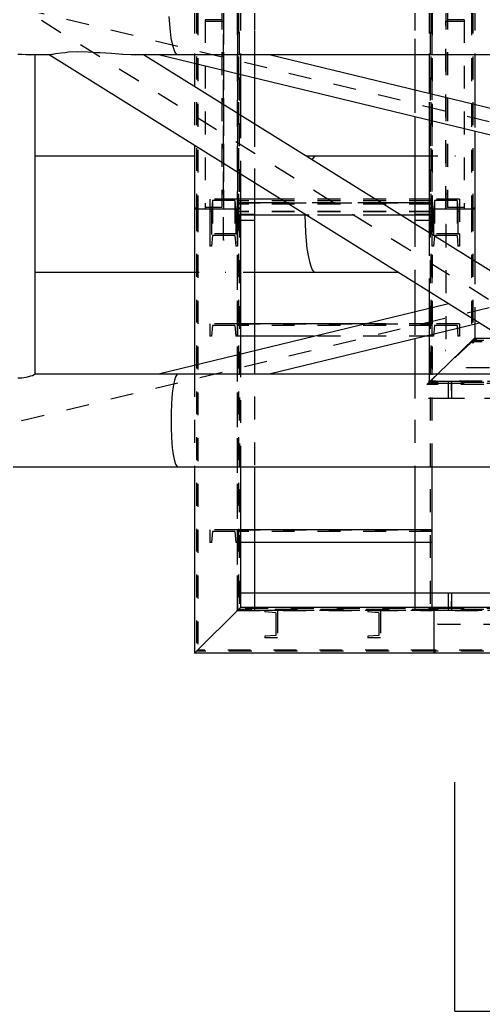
# Model space of a CAD drawing. Header units: millimetres. Extents: x 149919 to 150445, y 136651 to 136866.
# Drawn here: x 150231.21 to 150233.233, y 136689.496 to 136693.825 of the extents above; entities that cross this region are included whole.
import ezdxf

# ---------------------------------------------------------------- set-up
doc = ezdxf.new("R2010")
doc.units = ezdxf.units.MM
doc.header["$LTSCALE"] = 0.25
for name, pattern in [('CENTER', [50.8, 31.75, -6.35, 6.35, -6.35]), ('XKITLINE00', [0]), ('XKITLINE02', [4, 2, -2]), ('XKITLINE03', [6, 3, -1, 1, -1])]:
    doc.linetypes.add(name, pattern=pattern)

# ---------------------------------------------------------------- blocks, each defined once
blk = doc.blocks.new('çatıı')
at = {"color": 116, "linetype": 'XKITLINE02', "true_color": 0x136734}
for p, q in [((9034.61, 5900.27), (9034.61, 4257.56)), ((9035.46, 5900.09), (9035.46, 4257.75)), ((9118.76, 5900.09), (9118.76, 4257.75)), ((9119.61, 5900.27), (9119.61, 4257.56)), ((9015.93, 5889.26), (9015.93, 4290.38)), ((9016.78, 5889.26), (9016.78, 4263.02)), ((9017.31, 5888.53), (9017.31, 4262.57)), ((9034.55, 5888.53), (9034.54, 4262.57)), ((9035.08, 5889.26), (9035.08, 4263.02)), ((9118.31, 5889.26), (9118.31, 4301.37)), ((9119.16, 5889.26), (9119.16, 4263.02)), ((9119.69, 5888.53), (9119.69, 4262.57)), ((9136.93, 5888.53), (9136.92, 4262.57)), ((9137.46, 5889.26), (9137.46, 4263.02)), ((9112.11, 5857.04), (9112.11, 4260.27)), ((9042.11, 5840.34), (9042.11, 4260.16)), ((9015.93, 4370.57), (9015.93, 4326.16)), ((9035.93, 4370.57), (9035.93, 4321.32)), ((9042.11, 4370.57), (9042.11, 4319.82)), ((9112.11, 4370.57), (9112.11, 4329.97)), ((9118.31, 4370.57), (9118.31, 4329.97)), ((9138.31, 4370.57), (9138.31, 4329.97)), ((9027.83, 4351.08), (9027.83, 4345.21)), ((9027.83, 4351.08), (9027.83, 4263.31)), ((9028.63, 4351.08), (9028.63, 4344.56)), ((9028.63, 4351.08), (9028.63, 4262.65)), ((9125.61, 4351.08), (9125.61, 4262.65)), ((9126.41, 4351.08), (9126.41, 4263.31)), ((9027.83, 4345.21), (9020.63, 4345.21)), ((9020.63, 4345.21), (9020.63, 4343.33)), ((9020.63, 4345.21), (9020.63, 4262.65)), ((9028.63, 4344.56), (9020.63, 4344.56)), ((9133.61, 4344.56), (9125.61, 4344.56)), ((9133.61, 4345.21), (9126.41, 4345.21)), ((9133.61, 4345.21), (9133.61, 4262.65)), ((9133.61, 4345.21), (9133.61, 4263.31)), ((9112.11, 4314.59), (9112.11, 4302.87)), ((9138.31, 4308.25), (9138.31, 4263.02)), ((9035.93, 4303.63), (9035.93, 4263.02)), ((9042.11, 4299.78), (9042.11, 4274.05)), ((9028.63, 4269.17), (9027.83, 4269.17)), ((9126.41, 4269.17), (9125.61, 4269.17)), ((9126.41, 4269.17), (9126.41, 4263.31)), ((9022.63, 4267.01), (9022.63, 4261.56)), ((9034.63, 4267.01), (9022.63, 4267.01)), ((9023.69, 4266.31), (9023.31, 4261.56)), ((9033.57, 4266.31), (9023.69, 4266.31)), ((9023.69, 4266.31), (9023.69, 4251.12)), ((9033.57, 4266.31), (9033.95, 4261.56)), ((9033.57, 4266.31), (9033.57, 4251.12)), ((9034.63, 4267.01), (9034.63, 4259.93)), ((9042.11, 4267.01), (9034.63, 4267.01)), ((9034.63, 4267.01), (9034.63, 4261.56)), ((9119.61, 4266.17), (9034.63, 4266.17)), ((9042.11, 4265.38), (9034.63, 4265.38)), ((9119.61, 4264.83), (9034.63, 4264.83)), ((9119.61, 4267.01), (9053.41, 4267.01)), ((9097.26, 4265.38), (9056.02, 4265.38)), ((9119.61, 4265.38), (9112.11, 4265.38)), ((9119.61, 4267.01), (9119.61, 4259.93)), ((9119.61, 4267.01), (9119.61, 4251.81)), ((9119.61, 4267.01), (9119.61, 4261.56)), ((9131.61, 4267.01), (9119.61, 4267.01)), ((9120.67, 4266.31), (9120.29, 4261.56)), ((9120.67, 4266.31), (9120.67, 4251.12)), ((9130.55, 4266.31), (9120.67, 4266.31)), ((9130.55, 4266.31), (9130.55, 4251.12)), ((9130.55, 4266.31), (9130.93, 4261.56)), ((9131.61, 4267.01), (9131.61, 4246.37)), ((9131.61, 4267.01), (9131.61, 4251.81)), ((9016.78, 4263.02), (9015.93, 4263.02)), ((9016.78, 4263.02), (9015.93, 4263.02)), ((9015.93, 4263.02), (9015.93, 4262.51)), ((9017.31, 4262.57), (9016.78, 4263.02)), ((9017.31, 4262.57), (9016.78, 4263.02)), ((9016.78, 4263.02), (9016.78, 4069.52)), ((9034.54, 4262.57), (9017.31, 4262.57)), ((9034.55, 4262.57), (9017.31, 4262.57)), ((9017.31, 4262.57), (9017.31, 4070.06)), ((9027.83, 4263.31), (9020.63, 4263.31)), ((9028.63, 4262.65), (9020.63, 4262.65)), ((9022.63, 4262.57), (9022.63, 4251.81)), ((9023.31, 4261.56), (9022.63, 4261.56)), ((9022.63, 4261.56), (9022.63, 4246.37)), ((9023.31, 4261.56), (9023.31, 4246.37)), ((9034.63, 4261.56), (9033.95, 4261.56)), ((9033.95, 4261.56), (9033.95, 4246.37)), ((9035.08, 4263.02), (9034.54, 4262.57)), ((9035.08, 4263.02), (9034.55, 4262.57)), ((9034.55, 4262.57), (9034.55, 4087.29)), ((9042.11, 4260.27), (9034.61, 4260.27)), ((9034.63, 4262.67), (9034.63, 4251.81)), ((9119.61, 4261.56), (9034.63, 4261.56)), ((9034.63, 4261.56), (9034.63, 4246.37)), ((9119.61, 4261.47), (9034.63, 4261.47)), ((9034.63, 4260.27), (9034.63, 4087.37)), ((9035.93, 4260.27), (9034.63, 4260.27)), ((9119.61, 4260.02), (9034.63, 4260.02)), ((9042.13, 4259.93), (9034.63, 4259.93)), ((9035.93, 4263.02), (9035.08, 4263.02)), ((9035.93, 4263.02), (9035.08, 4263.02)), ((9035.08, 4263.02), (9035.08, 4087.82)), ((9042.11, 4260.16), (9035.46, 4260.09)), ((9035.48, 4260.27), (9035.48, 4087.37)), ((9035.93, 4263.02), (9035.93, 4262.51)), ((9042.11, 4260.27), (9042.11, 4257.56)), ((9105.99, 4259.93), (9064.75, 4259.93)), ((9119.61, 4260.27), (9112.11, 4260.27)), ((9112.11, 4260.27), (9112.11, 4257.56)), ((9119.61, 4260.27), (9112.11, 4260.27)), ((9118.76, 4260.27), (9112.11, 4260.27)), ((9118.76, 4260.27), (9112.11, 4260.27)), ((9118.76, 4260.09), (9112.11, 4260.16)), ((9119.61, 4259.93), (9112.11, 4259.93)), ((9119.16, 4263.02), (9118.31, 4263.02)), ((9119.16, 4263.02), (9118.31, 4263.02)), ((9118.31, 4263.02), (9118.31, 4262.51)), ((9118.76, 4260.27), (9118.76, 4087.37)), ((9119.69, 4262.57), (9119.16, 4263.02)), ((9119.69, 4262.57), (9119.16, 4263.02)), ((9119.16, 4263.02), (9119.16, 4186.83)), ((9119.61, 4261.56), (9119.61, 4246.37)), ((9120.29, 4261.56), (9119.61, 4261.56)), ((9119.61, 4260.27), (9119.61, 4149.97)), ((9136.92, 4262.57), (9119.69, 4262.57)), ((9136.92, 4262.57), (9119.69, 4262.57)), ((9119.69, 4262.57), (9119.69, 4188.28)), ((9120.29, 4261.56), (9120.29, 4246.37)), ((9133.61, 4262.65), (9125.61, 4262.65)), ((9133.61, 4263.31), (9126.41, 4263.31)), ((9130.93, 4261.56), (9130.93, 4246.37)), ((9131.61, 4261.56), (9130.93, 4261.56)), ((9137.46, 4263.02), (9136.92, 4262.57)), ((9137.46, 4263.02), (9136.92, 4262.57)), ((9136.92, 4262.57), (9136.92, 4204.52)), ((9138.31, 4263.02), (9137.46, 4263.02)), ((9138.31, 4263.02), (9137.46, 4263.02)), ((9137.46, 4263.02), (9137.46, 4204.07)), ((9138.31, 4263.02), (9138.31, 4262.51)), ((9042.11, 4257.56), (9034.61, 4257.56)), ((9042.11, 4257.68), (9035.46, 4257.75)), ((9118.76, 4257.75), (9112.11, 4257.68)), ((9112.11, 4257.68), (9112.11, 4257.56)), ((9119.61, 4257.56), (9112.11, 4257.56)), ((9112.11, 4256.11), (9112.11, 4230.39)), ((9022.63, 4251.81), (9022.63, 4246.37)), ((9034.63, 4251.81), (9022.63, 4251.81)), ((9034.63, 4251.81), (9034.63, 4246.37)), ((9118.31, 4252.25), (9118.31, 4226.53)), ((9119.61, 4251.81), (9119.61, 4246.37)), ((9131.61, 4251.81), (9119.61, 4251.81)), ((9131.61, 4251.81), (9131.61, 4246.37)), ((9023.69, 4251.12), (9023.31, 4246.37)), ((9033.57, 4251.12), (9023.69, 4251.12)), ((9033.57, 4251.12), (9033.95, 4246.37)), ((9120.67, 4251.12), (9120.29, 4246.37)), ((9130.55, 4251.12), (9120.67, 4251.12)), ((9130.55, 4251.12), (9130.93, 4246.37)), ((9023.31, 4246.37), (9022.63, 4246.37)), ((9034.63, 4246.37), (9033.95, 4246.37)), ((9120.29, 4246.37), (9119.61, 4246.37)), ((9131.61, 4246.37), (9130.93, 4246.37)), ((9138.31, 4239.77), (9138.31, 4204.87)), ((9138.31, 4239.77), (9138.31, 4212.3)), ((9112.11, 4217.68), (9112.11, 4205.96)), ((9118.31, 4219.18), (9118.31, 4207.46)), ((9022.63, 4212.55), (9022.63, 4207.05)), ((9034.63, 4212.55), (9022.63, 4212.55)), ((9034.63, 4212.55), (9022.63, 4212.55)), ((9034.63, 4212.55), (9034.63, 4207.05)), ((9034.63, 4212.55), (9034.63, 4207.05)), ((9042.13, 4212.55), (9034.63, 4212.55)), ((9119.61, 4212.55), (9090.95, 4212.55)), ((9119.61, 4212.55), (9119.61, 4207.05)), ((9131.61, 4212.55), (9119.61, 4212.55)), ((9119.61, 4212.55), (9119.61, 4212.55)), ((9119.61, 4212.55), (9119.61, 4207.05)), ((9131.61, 4212.55), (9119.61, 4212.55)), ((9119.61, 4212.55), (9119.61, 4207.05)), ((9131.61, 4212.55), (9131.61, 4207.05)), ((9131.61, 4212.55), (9131.61, 4212.55)), ((9131.61, 4212.55), (9131.61, 4207.05)), ((9023.69, 4211.85), (9023.31, 4207.05)), ((9033.57, 4211.85), (9023.69, 4211.85)), ((9033.57, 4211.85), (9023.69, 4211.85)), ((9033.57, 4211.85), (9033.95, 4207.05)), ((9119.61, 4211.85), (9034.63, 4211.85)), ((9118.31, 4209.3), (9118.31, 4207.46)), ((9120.67, 4211.85), (9120.29, 4207.05)), ((9120.67, 4211.85), (9120.29, 4207.05)), ((9130.55, 4211.85), (9120.67, 4211.85)), ((9120.67, 4211.85), (9120.67, 4211.85)), ((9130.55, 4211.85), (9120.67, 4211.85)), ((9130.55, 4211.85), (9130.93, 4207.05)), ((9130.55, 4211.85), (9130.55, 4211.85)), ((9130.55, 4211.85), (9130.93, 4207.05)), ((9023.31, 4207.05), (9022.63, 4207.05)), ((9023.31, 4207.05), (9022.63, 4207.05)), ((9034.63, 4207.05), (9033.95, 4207.05)), ((9034.63, 4207.05), (9033.95, 4207.05)), ((9042.13, 4207.05), (9034.63, 4207.05)), ((9119.61, 4207.05), (9068.23, 4207.05)), ((9138.31, 4205.94), (9118.31, 4187.1)), ((9136.74, 4204.69), (9118.85, 4187.46)), ((9120.29, 4207.05), (9119.61, 4207.05)), ((9119.61, 4207.05), (9119.61, 4207.05)), ((9120.29, 4207.05), (9119.61, 4207.05)), ((9136.92, 4204.52), (9119.69, 4188.28)), ((9120.29, 4207.05), (9120.29, 4207.05)), ((9131.61, 4207.05), (9130.93, 4207.05)), ((9130.93, 4207.05), (9130.93, 4207.05)), ((9131.61, 4207.05), (9130.93, 4207.05)), ((9131.61, 4207.05), (9131.61, 4207.05)), ((9138.29, 4205.22), (9136.74, 4204.69)), ((10481.46, 4204.69), (9136.74, 4204.69)), ((9137.46, 4204.07), (9136.92, 4204.52)), ((9138.31, 4204.87), (9137.46, 4204.07)), ((9139.17, 4206.07), (9138.29, 4205.22)), ((10482.26, 4205.22), (9138.29, 4205.22)), ((9138.31, 4206.07), (9138.31, 4205.94)), ((9042.13, 4200.73), (9042.13, 4149.97)), ((9035.93, 4199.23), (9035.93, 4194.95)), ((9035.93, 4199.23), (9035.93, 4149.97)), ((9015.93, 4194.39), (9015.93, 4190.27)), ((9015.93, 4190.57), (9015.93, 4149.97)), ((9112.11, 4190.57), (9112.11, 4149.97)), ((9128.13, 4187.37), (9112.11, 4187.37)), ((9112.11, 4187.37), (9112.11, 4179.87)), ((9112.11, 4187.37), (9112.11, 4179.87)), ((9128.03, 4186.52), (9112.11, 4186.52)), ((9112.11, 4186.52), (9112.11, 4179.87)), ((9112.11, 4186.52), (9112.11, 4179.87)), ((9121.96, 4190.57), (9117.29, 4186.07)), ((9118.31, 4190.57), (9118.31, 4186.03)), ((9118.31, 4187.1), (9118.31, 4186.03)), ((9119.16, 4186.83), (9118.31, 4186.03)), ((9119.29, 4186.92), (9118.41, 4186.07)), ((9118.85, 4187.46), (9119.29, 4186.92)), ((10481.46, 4187.46), (9118.85, 4187.46)), ((9119.69, 4188.28), (9119.16, 4186.83)), ((10482.26, 4186.92), (9119.29, 4186.92)), ((10493.82, 4187.37), (9126.63, 4187.37)), ((10481.36, 4187.37), (9126.63, 4187.37)), ((9126.63, 4187.37), (9126.63, 4179.87)), ((9126.63, 4187.37), (9126.63, 4179.87)), ((9126.73, 4186.52), (9126.7, 4179.87)), ((9126.73, 4186.52), (9126.7, 4179.87)), ((10493.61, 4186.52), (9126.73, 4186.52)), ((9128.03, 4186.52), (9128.07, 4179.87)), ((9128.03, 4186.52), (9128.07, 4179.87)), ((9128.13, 4187.37), (9128.13, 4179.87)), ((9128.13, 4187.37), (9128.13, 4179.87)), ((10482.26, 4186.07), (9117.29, 4186.07)), ((9128.13, 4179.87), (9112.11, 4179.87)), ((10493.82, 4179.87), (9126.63, 4179.87)), ((10452.49, 4179.87), (9126.63, 4179.87)), ((9126.7, 4179.87), (9126.63, 4179.87)), ((9128.13, 4179.87), (9128.07, 4179.87)), ((9022.63, 4122.55), (9022.63, 4117.05)), ((9034.63, 4122.55), (9022.63, 4122.55)), ((9034.63, 4122.55), (9022.63, 4122.55)), ((9023.69, 4121.85), (9023.31, 4117.05)), ((9033.57, 4121.85), (9023.69, 4121.85)), ((9033.57, 4121.85), (9023.69, 4121.85)), ((9033.57, 4121.85), (9033.95, 4117.05)), ((9034.63, 4122.55), (9034.63, 4117.05)), ((9034.63, 4122.55), (9034.63, 4117.05)), ((9042.13, 4122.55), (9034.63, 4122.55)), ((9119.61, 4121.85), (9034.63, 4121.85)), ((9119.61, 4122.55), (9112.11, 4122.55)), ((9119.61, 4122.55), (9119.61, 4117.05)), ((9023.31, 4117.05), (9022.63, 4117.05)), ((9023.31, 4117.05), (9022.63, 4117.05)), ((9034.63, 4117.05), (9033.95, 4117.05)), ((9034.63, 4117.05), (9033.95, 4117.05)), ((9042.13, 4117.05), (9034.63, 4117.05)), ((9119.61, 4117.05), (9112.11, 4117.05)), ((9034.63, 4094.87), (9034.63, 4087.37)), ((9034.63, 4094.87), (9034.63, 4087.37)), ((9128.13, 4094.87), (9034.63, 4094.87)), ((9126.69, 4094.87), (9126.63, 4094.87)), ((9126.69, 4094.87), (9126.73, 4088.22)), ((9126.69, 4094.87), (9126.73, 4088.22)), ((9128.07, 4094.87), (9128.03, 4088.22)), ((9128.07, 4094.87), (9128.03, 4088.22)), ((9128.13, 4094.87), (9128.07, 4094.87)), ((9128.13, 4094.87), (9128.13, 4087.37)), ((9128.13, 4094.87), (9128.13, 4087.37)), ((9035.93, 4088.67), (9034.55, 4087.29)), ((9035.93, 4088.67), (9034.55, 4087.29)), ((9120.42, 4087.29), (9034.55, 4087.29)), ((9034.63, 4088.22), (9034.63, 4088.22)), ((9128.03, 4088.22), (9034.63, 4088.22)), ((9042.13, 4087.37), (9034.63, 4087.37)), ((9034.63, 4087.37), (9034.63, 4087.37)), ((9128.13, 4087.37), (9034.63, 4087.37)), ((9120.92, 4087.82), (9035.08, 4087.82)), ((9042.13, 4088.67), (9042.13, 4087.37)), ((9046.64, 4087.37), (9046.64, 4086.69)), ((9052.14, 4087.37), (9046.64, 4087.37)), ((9046.64, 4087.37), (9046.64, 4086.69)), ((9051.44, 4086.31), (9046.64, 4086.69)), ((9052.14, 4087.37), (9052.14, 4075.37)), ((9052.14, 4087.37), (9052.14, 4075.37)), ((9091.64, 4087.37), (9091.64, 4086.69)), ((9097.14, 4087.37), (9091.64, 4087.37)), ((9091.64, 4087.37), (9091.64, 4086.69)), ((9096.44, 4086.31), (9091.64, 4086.69)), ((9097.14, 4087.37), (9097.14, 4075.37)), ((9097.14, 4087.37), (9097.14, 4075.37)), ((9112.11, 4088.67), (9112.11, 4087.37)), ((9119.61, 4087.37), (9112.11, 4087.37)), ((9119.61, 4087.37), (9112.11, 4087.37)), ((9118.76, 4087.37), (9112.11, 4087.37)), ((9119.61, 4088.67), (9119.61, 4087.37)), ((9120.92, 4088.67), (9120.36, 4088.67)), ((9120.92, 4087.82), (9120.42, 4087.29)), ((9120.92, 4087.82), (9120.42, 4087.29)), ((9120.42, 4087.29), (9120.42, 4070.06)), ((10481.46, 4087.29), (9120.42, 4087.29)), ((9120.42, 4087.29), (9120.42, 4070.06)), ((9120.92, 4088.67), (9120.92, 4087.82)), ((9120.92, 4088.67), (9120.92, 4087.82)), ((10482.26, 4087.82), (9120.92, 4087.82)), ((9126.63, 4088.67), (9126.63, 4087.37)), ((9126.63, 4088.67), (9126.63, 4087.37)), ((10493.82, 4087.37), (9126.63, 4087.37)), ((10493.61, 4088.22), (9126.73, 4088.22)), ((9051.44, 4086.31), (9051.44, 4076.44)), ((9051.44, 4086.31), (9051.44, 4076.44)), ((9096.44, 4086.31), (9096.44, 4076.44)), ((9096.44, 4086.31), (9096.44, 4076.44)), ((9051.44, 4076.44), (9046.64, 4076.05)), ((9046.64, 4076.05), (9046.64, 4075.37)), ((9046.64, 4076.05), (9046.64, 4075.37)), ((9052.14, 4075.37), (9046.64, 4075.37)), ((9096.44, 4076.44), (9091.64, 4076.05)), ((9091.64, 4076.05), (9091.64, 4075.37)), ((9091.64, 4076.05), (9091.64, 4075.37)), ((9097.14, 4075.37), (9091.64, 4075.37)), ((9120.92, 4069.52), (9016.78, 4069.52)), ((9120.42, 4070.06), (9017.31, 4070.06)), ((9120.42, 4070.06), (9120.92, 4069.52)), ((10481.46, 4070.06), (9120.42, 4070.06)), ((9120.42, 4070.06), (9120.92, 4069.52)), ((9120.92, 4069.52), (9120.92, 4068.67)), ((10482.26, 4069.52), (9120.92, 4069.52)), ((9120.92, 4069.52), (9120.92, 4068.67)), ((9120.92, 4068.67), (9120.36, 4068.67))]:
    blk.add_line(p, q, dxfattribs=at)
at = {"color": 1, "linetype": 'XKITLINE03'}
for p, q in [((9034.61, 4260.27), (9034.61, 5900.27)), ((9119.61, 5900.27), (9119.61, 4260.27)), ((9028.63, 4249.09), (9028.63, 5892.62)), ((9028.63, 4344.56), (9028.63, 4262.65)), ((9125.61, 4262.65), (9125.61, 4344.56)), ((9034.63, 4267.01), (9034.63, 4251.81)), ((9034.63, 4265.38), (9119.61, 4265.38)), ((9119.61, 4251.81), (9119.61, 4267.01)), ((9034.63, 4087.37), (9034.63, 4260.27)), ((9119.61, 4260.27), (9119.61, 4087.37)), ((9125.61, 4255.88), (9125.61, 4200.87)), ((9034.63, 4212.55), (9034.63, 4212.55)), ((9034.63, 4212.55), (9119.61, 4212.55)), ((9119.61, 4212.55), (9119.61, 4212.55)), ((9134.71, 4193.37), (10497.87, 4193.37)), ((10493.82, 4187.37), (9129.61, 4187.37)), ((9034.63, 4122.55), (9034.63, 4122.55)), ((9034.63, 4122.55), (9119.61, 4122.55)), ((9034.63, 4087.37), (9119.63, 4087.37)), ((9052.14, 4087.37), (9052.14, 4087.37)), ((9097.14, 4087.37), (9097.14, 4087.37)), ((9129.61, 4087.37), (10493.82, 4087.37)), ((9122.12, 4081.37), (10497.87, 4081.37))]:
    blk.add_line(p, q, dxfattribs=at)
at = {"color": 8, "linetype": 'CENTER'}
for p, q in [((8940.53, 4350.27), (9281.26, 4267.77)), ((9229.11, 4170.27), (8940.53, 4350.27)), ((8940.53, 4170.27), (9281.26, 4252.77))]:
    blk.add_line(p, q, dxfattribs=at)
at = {"color": 8, "linetype": 'XKITLINE00'}
for p, q in [((9004.74, 4346.75), (9004.92, 4343.33)), ((9004.92, 4343.33), (9005.21, 4340.12)), ((9005.21, 4340.12), (9005.61, 4337.23)), ((9005.61, 4337.23), (9006.09, 4334.72)), ((9006.09, 4334.72), (9006.66, 4332.69)), ((8940.53, 4330.11), (8938.77, 4330.12)), ((8942.29, 4330.04), (8940.53, 4330.11)), ((8943.88, 4329.92), (8942.29, 4330.04)), ((8952.96, 4329.97), (8943.16, 4329.97)), ((8944.17, 4329.88), (8943.88, 4329.92)), ((8944.82, 4329.97), (8944, 4329.9)), ((8945.14, 4329.95), (8944.17, 4329.88)), ((8945.29, 4329.97), (8945.14, 4329.95)), ((8946.23, 4329.97), (8946.23, 4190.51)), ((9176.52, 4190.22), (8952.45, 4329.97)), ((8952.68, 4329.89), (8952.49, 4329.97)), ((8953.63, 4330.05), (8952.65, 4329.94)), ((8952.65, 4329.94), (8952.68, 4329.89)), ((8954.05, 4330.07), (8953.63, 4330.05)), ((8955.18, 4330.42), (8954.05, 4330.07)), ((8957.63, 4330.76), (8955.18, 4330.42)), ((8959.41, 4330.87), (8957.63, 4330.76)), ((8960.85, 4331.07), (8959.41, 4330.87)), ((8964.82, 4331.23), (8960.85, 4331.07)), ((8969.53, 4331.13), (8964.82, 4331.23)), ((8973.23, 4330.87), (8969.53, 4331.13)), ((8974.66, 4330.82), (8973.23, 4330.87)), ((8979.64, 4330.51), (8974.66, 4330.82)), ((8984.42, 4330.09), (8979.64, 4330.51)), ((8984.56, 4330.07), (8984.42, 4330.09)), ((8988.15, 4329.97), (8984.56, 4330.07)), ((9008.64, 4329.97), (8988.14, 4329.97)), ((8990.05, 4329.89), (8988.15, 4329.97)), ((8989.81, 4329.97), (8989.33, 4329.92)), ((8990.77, 4329.97), (8990.05, 4329.89)), ((9217.23, 4190.55), (8993.7, 4329.97)), ((9223.41, 4275.92), (9000.17, 4329.97)), ((9006.66, 4332.69), (9007.29, 4331.2)), ((9006.66, 4332.69), (9007.29, 4331.2)), ((9007.29, 4331.2), (9007.95, 4330.28)), ((9007.29, 4331.2), (9007.95, 4330.28)), ((9008.64, 4329.97), (9007.95, 4330.28)), ((9008.64, 4329.97), (9007.95, 4330.28)), ((9225.01, 4329.97), (9008.64, 4329.97)), ((9223.41, 4287.64), (9048.57, 4329.97)), ((9015.63, 4285.67), (8946.23, 4285.67)), ((9068.79, 4285.67), (9064.72, 4285.67)), ((9067.35, 4284.43), (9067.21, 4284.12)), ((9067.35, 4284.43), (9067.21, 4284.12)), ((9068.07, 4285.36), (9067.35, 4284.43)), ((9068.06, 4285.36), (9067.35, 4284.43)), ((9068.79, 4285.67), (9068.06, 4285.36)), ((9068.79, 4285.67), (9068.07, 4285.36)), ((9122.11, 4285.67), (9068.79, 4285.67)), ((9129.89, 4285.67), (9129.61, 4285.67)), ((9064.13, 4259.93), (9064.18, 4256.3)), ((9064.18, 4256.3), (9064.36, 4252.43)), ((9064.36, 4252.43), (9064.64, 4248.74)), ((9064.64, 4248.74), (9065.02, 4245.34)), ((9065.02, 4245.34), (9065.49, 4242.31)), ((9065.49, 4242.31), (9066.05, 4239.73)), ((9066.05, 4239.73), (9066.68, 4237.64)), ((9066.05, 4239.73), (9066.68, 4237.64)), ((9017.91, 4234.87), (8946.23, 4234.87)), ((9029.63, 4234.87), (9029.34, 4234.87)), ((9068.79, 4234.87), (9037.13, 4234.87)), ((9066.68, 4237.64), (9067.35, 4236.12)), ((9066.68, 4237.64), (9067.35, 4236.12)), ((9067.35, 4236.12), (9068.07, 4235.19)), ((9067.35, 4236.12), (9068.06, 4235.19)), ((9068.79, 4234.87), (9068.06, 4235.19)), ((9068.79, 4234.87), (9068.07, 4235.19)), ((9104.92, 4234.87), (9068.79, 4234.87)), ((9126.79, 4221.23), (9000.17, 4190.57)), ((9140.33, 4212.79), (9048.57, 4190.57)), ((8940.53, 4188.74), (8938.77, 4188.71)), ((8942.29, 4189), (8940.53, 4188.74)), ((8943.88, 4189.45), (8942.29, 4189)), ((8944.17, 4189.6), (8943.88, 4189.45)), ((8945.14, 4189.87), (8944.17, 4189.6)), ((8945.95, 4190.28), (8945.14, 4189.87)), ((8946.06, 4190.44), (8945.95, 4190.28)), ((8946.23, 4190.51), (8946.06, 4190.44)), ((9008.64, 4190.57), (8946.23, 4190.57)), ((9007.14, 4187.86), (9006.71, 4185.83)), ((9007.62, 4189.35), (9007.14, 4187.86)), ((9007.62, 4189.35), (9007.14, 4187.86)), ((9008.12, 4190.27), (9007.62, 4189.35)), ((9008.12, 4190.27), (9007.62, 4189.35)), ((9008.64, 4190.57), (9008.12, 4190.27)), ((9008.64, 4190.57), (9008.12, 4190.27)), ((9175.94, 4190.57), (9008.64, 4190.57)), ((9006.34, 4183.32), (9006.04, 4180.42)), ((9006.71, 4185.83), (9006.34, 4183.32)), ((9006.04, 4180.42), (9005.82, 4177.22)), ((9005.69, 4173.8), (9005.64, 4170.27)), ((9005.82, 4177.22), (9005.69, 4173.8)), ((9005.64, 4170.27), (9005.69, 4166.75)), ((9005.69, 4166.75), (9005.82, 4163.33)), ((9005.82, 4163.33), (9006.04, 4160.12)), ((9006.04, 4160.12), (9006.34, 4157.23)), ((9006.34, 4157.23), (9006.71, 4154.72)), ((9006.71, 4154.72), (9007.14, 4152.69)), ((9007.14, 4152.69), (9007.62, 4151.2)), ((9007.14, 4152.69), (9007.62, 4151.2)), ((9008.64, 4149.97), (7729.62, 4149.97)), ((9007.62, 4151.2), (9008.12, 4150.28)), ((9007.62, 4151.2), (9008.12, 4150.28)), ((9008.64, 4149.97), (9008.12, 4150.28)), ((9008.64, 4149.97), (9008.12, 4150.28)), ((10084.48, 4149.97), (9008.64, 4149.97))]:
    blk.add_line(p, q, dxfattribs=at)
at = {"color": 7, "linetype": 'XKITLINE00'}
for p, q in [((9112.11, 4329.97), (9112.11, 4314.59)), ((9118.31, 4329.97), (9118.31, 4313.09)), ((9138.31, 4329.97), (9138.31, 4308.25)), ((9015.93, 4326.16), (9015.93, 4316.11)), ((9035.93, 4321.32), (9035.93, 4303.63)), ((9042.11, 4319.82), (9042.11, 4299.78)), ((9112.11, 4302.87), (9112.11, 4260.27)), ((9118.31, 4301.37), (9118.31, 4262.51)), ((9138.31, 4296.53), (9138.31, 4262.51)), ((9015.93, 4290.38), (9015.93, 4262.51)), ((9035.93, 4277.91), (9035.93, 4262.51)), ((9042.11, 4274.05), (9042.11, 4260.27)), ((9053.41, 4267.01), (9042.11, 4267.01)), ((9056.02, 4265.38), (9042.11, 4265.38)), ((9112.11, 4265.38), (9097.26, 4265.38)), ((9035.93, 4262.51), (9015.93, 4262.51)), ((9035.93, 4262.51), (9015.93, 4262.51)), ((9015.93, 4262.51), (9015.93, 4194.39)), ((9035.93, 4262.51), (9035.93, 4199.23)), ((9042.13, 4260.27), (9035.93, 4260.27)), ((9042.13, 4260.27), (9042.13, 4200.73)), ((9064.75, 4259.93), (9042.13, 4259.93)), ((9112.11, 4259.93), (9105.99, 4259.93)), ((9118.31, 4260.27), (9112.11, 4260.27)), ((9112.11, 4260.27), (9112.11, 4256.11)), ((9138.31, 4262.51), (9118.31, 4262.51)), ((9138.31, 4262.51), (9118.31, 4262.51)), ((9118.31, 4262.51), (9118.31, 4252.25)), ((9138.31, 4262.51), (9138.31, 4239.77)), ((9112.11, 4230.39), (9112.11, 4217.68)), ((9118.31, 4226.53), (9118.31, 4219.18)), ((9090.95, 4212.55), (9042.13, 4212.55)), ((9138.31, 4212.3), (9138.31, 4206.07)), ((9068.23, 4207.05), (9042.13, 4207.05)), ((9112.11, 4205.96), (9112.11, 4190.57)), ((9118.31, 4207.46), (9118.31, 4190.57)), ((9138.05, 4206.07), (9121.96, 4190.57)), ((9151.09, 4206.07), (9138.05, 4206.07)), ((9015.93, 4149.97), (9015.93, 4068.67)), ((9035.93, 4149.97), (9035.93, 4088.67)), ((9042.13, 4149.97), (9042.13, 4088.67)), ((9112.11, 4149.97), (9112.11, 4088.67)), ((9119.61, 4149.97), (9119.61, 4088.67)), ((9112.11, 4122.55), (9042.13, 4122.55)), ((9112.11, 4117.05), (9042.13, 4117.05)), ((9126.63, 4094.87), (9035.93, 4094.87)), ((9126.63, 4094.87), (9126.63, 4088.67)), ((9254.12, 4094.87), (9126.63, 4094.87)), ((9126.63, 4094.87), (9126.63, 4088.67)), ((9035.93, 4088.67), (9015.93, 4068.67)), ((9035.93, 4088.67), (9015.93, 4068.67)), ((9120.36, 4088.67), (9035.93, 4088.67)), ((9256.31, 4088.67), (9120.36, 4088.67)), ((9120.36, 4088.67), (9120.36, 4068.67)), ((9120.36, 4088.67), (9120.36, 4068.67)), ((9120.36, 4068.67), (9015.93, 4068.67)), ((10084.2, 4068.67), (9120.36, 4068.67))]:
    blk.add_line(p, q, dxfattribs=at)
at = {"color": 2, "linetype": 'XKITLINE00'}
for q in [(9129.61, 4012.35), (9229.61, 3912.35)]:
    blk.add_line((9129.61, 3912.35), q, dxfattribs=at)
at = {"color": 1, "linetype": 'XKITLINE00'}
for centre in [(9028.63, 4344.56), (9125.61, 4344.56), (9034.63, 4267.01), (9034.63, 4265.38), (9119.61, 4267.01), (9119.61, 4265.38), (9028.63, 4262.65), (9034.61, 4260.27), (9034.63, 4260.27), (9119.61, 4260.27), (9119.61, 4260.27), (9125.61, 4262.65), (9125.61, 4255.88), (9034.63, 4251.81), (9119.61, 4251.81), (9028.63, 4249.09), (9034.63, 4212.55), (9034.63, 4212.55), (9119.61, 4212.55), (9119.61, 4212.55), (9125.61, 4200.87), (9134.71, 4193.37), (9129.61, 4187.37), (9034.63, 4122.55), (9034.63, 4122.55), (9119.61, 4122.55), (9034.63, 4087.37), (9034.63, 4087.37), (9052.14, 4087.37), (9097.14, 4087.37), (9119.61, 4087.37), (9119.63, 4087.37), (9129.61, 4087.37), (9122.12, 4081.37)]:
    blk.add_circle(centre, 0.05, dxfattribs=at)
at = {"color": 8, "linetype": 'XKITLINE00'}
blk.add_circle((8940.53, 4170.27), 0.05, dxfattribs=at)

msp = doc.modelspace()

# ---------------------------------------------------------------- block references
at = {"xscale": 0.009999943142843078, "yscale": 0.009999943142843078, "zscale": 0.009999943142843078}
msp.add_blockref('çatıı', (150141.8141, 136650.3731), dxfattribs=at)

doc.saveas('drawing.dxf')
